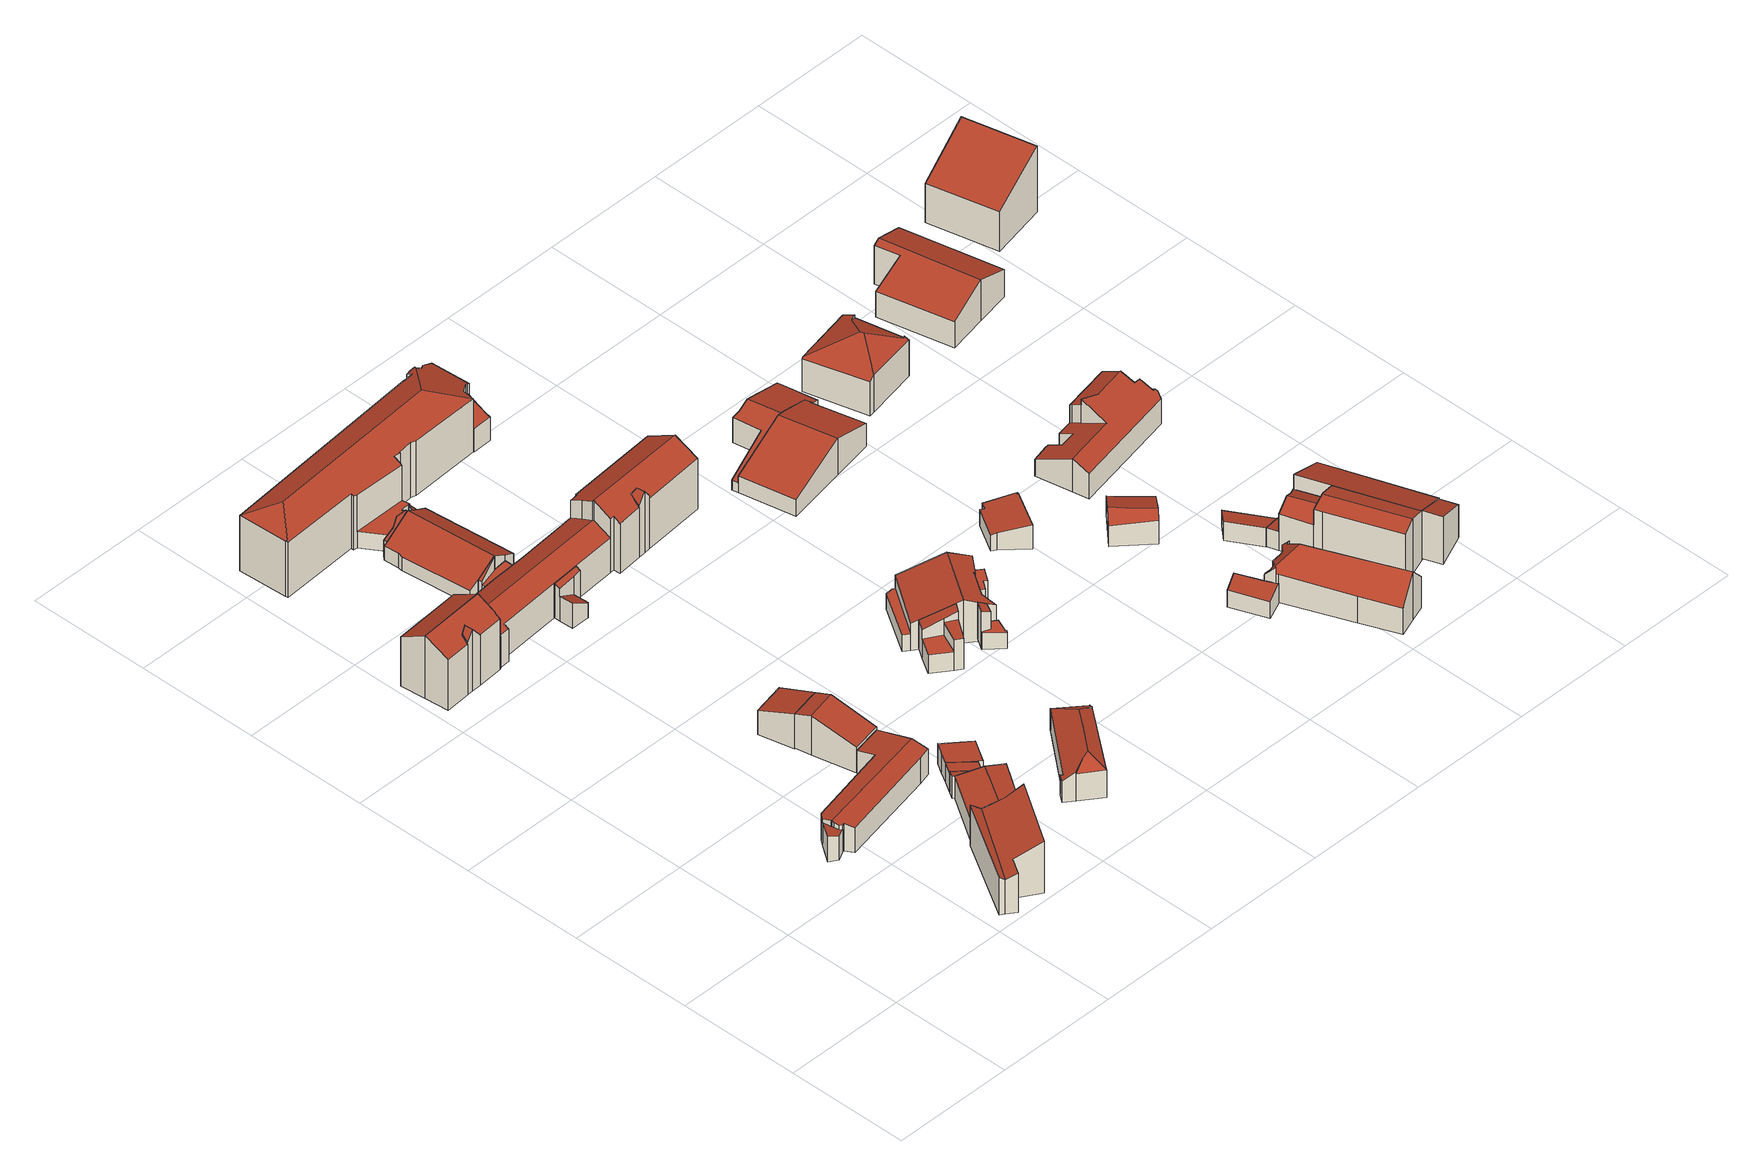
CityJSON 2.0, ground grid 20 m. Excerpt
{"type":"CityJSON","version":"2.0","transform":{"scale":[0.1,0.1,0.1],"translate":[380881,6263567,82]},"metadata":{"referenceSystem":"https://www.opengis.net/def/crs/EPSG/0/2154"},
"CityObjects":{
"building1":{"type":"Building","attributes":{"b3_dak_type":"multiple horizontal","b3_h_dak_50p":87.65,"b3_h_dak_70p":87.79,"b3_h_dak_max":88.15,"b3_h_dak_min":86.93,"b3_h_maaiveld":82.93,"b3_kas_warenhuis":false,"b3_reconstructie_onvolledig":false,"b3_rmse_lod12":0.303,"b3_rmse_lod13":0.303,"b3_rmse_lod22":0.0649,"b3_val3dity_lod12":"[]","b3_val3dity_lod13":"[]","b3_val3dity_lod22":"[]","b3_volume_lod12":604.74,"b3_volume_lod13":604.74,"b3_volume_lod22":583.59,"oorspronkelijkbouwjaar":2000},"children":["building1-1"]},
"building1-1":{"type":"BuildingPart","parents":["building1"],"geometry":[{"type":"Solid","lod":"2.2","boundaries":[[[[0,1,2,3,4,5,6,7,8,9,10,11,12,13]],[[14,3,2,15]],[[16,17,15,18]],[[19,7,6,20]],[[21,8,7,19]],[[22,23,24,25]],[[26,27,23,22]],[[28,13,12,29]],[[29,12,11,30]],[[31,4,3,14]],[[18,15,2,1,32]],[[33,0,13,28]],[[30,11,10,34]],[[35,9,8,21]],[[34,10,9,35]],[[20,6,5,27,26]],[[27,5,4,31]],[[25,24,36,37]],[[37,36,17,16]],[[32,1,0,33]],[[17,36,24,23,27,31,14,15]],[[25,34,35,21,19,20,26,22]],[[34,25,37,16,18,32,33,28,29,30]]]],"semantics":{"surfaces":[{"type":"GroundSurface"},{"type":"WallSurface","on_footprint_edge":true},{"type":"WallSurface","on_footprint_edge":false},{"type":"RoofSurface"}],"values":[[0,1,2,1,1,2,2,1,1,1,1,1,1,1,1,1,1,2,2,1,3,3,3]]}}]},
"building2":{"type":"Building","attributes":{"b3_dak_type":"slanted","b3_h_dak_50p":89.54,"b3_h_dak_70p":90.31,"b3_h_dak_max":92.61,"b3_h_dak_min":85.64,"b3_h_maaiveld":83.28,"b3_kas_warenhuis":false,"b3_reconstructie_onvolledig":false,"b3_rmse_lod12":2.15,"b3_rmse_lod13":0.893,"b3_rmse_lod22":0.213,"b3_val3dity_lod12":"[]","b3_val3dity_lod13":"[]","b3_val3dity_lod22":"[]","b3_volume_lod12":1228.46,"b3_volume_lod13":1094.68,"b3_volume_lod22":1020.21,"oorspronkelijkbouwjaar":2000},"children":["building2-1"]},
"building2-1":{"type":"BuildingPart","parents":["building2"],"geometry":[{"type":"Solid","lod":"2.2","boundaries":[[[[38,39,40,41,42,43,44,45,46,47,48,49,50,51,52]],[[53,38,52,54]],[[55,50,49,56]],[[57,51,50,55]],[[58,59,60]],[[56,49,48,61]],[[62,45,44,63]],[[60,40,39,64]],[[65,41,40,60]],[[66,42,41,65]],[[67,43,42,66]],[[68,63,44,43,67]],[[69,70,64,71]],[[72,46,45,62]],[[73,47,46,72,74]],[[54,52,51,57]],[[75,76,70,69]],[[59,77,63,68]],[[74,72,77,59,58]],[[78,73,76,75]],[[61,48,47,73,78]],[[71,64,39,38,53]],[[59,68,67,66,65,60]],[[77,72,62,63]],[[76,58,60,64,70]],[[76,73,74,58]],[[57,69,71,53,54]],[[69,57,55,56,61,78,75]]]],"semantics":{"surfaces":[{"type":"GroundSurface"},{"type":"WallSurface","on_footprint_edge":true},{"type":"WallSurface","on_footprint_edge":false},{"type":"RoofSurface"}],"values":[[0,1,1,1,2,1,1,1,1,1,1,1,2,1,1,1,2,2,2,2,1,1,3,3,3,3,3,3]]}}]},
"building3":{"type":"Building","attributes":{"b3_dak_type":"slanted","b3_h_dak_50p":88.95,"b3_h_dak_70p":89.28,"b3_h_dak_max":89.89,"b3_h_dak_min":87.36,"b3_h_maaiveld":82.92,"b3_kas_warenhuis":false,"b3_reconstructie_onvolledig":false,"b3_rmse_lod12":0.877,"b3_rmse_lod13":0.877,"b3_rmse_lod22":0.0201,"b3_val3dity_lod12":"[]","b3_val3dity_lod13":"[]","b3_val3dity_lod22":"[]","b3_volume_lod12":318.58,"b3_volume_lod13":318.58,"b3_volume_lod22":294.34,"oorspronkelijkbouwjaar":2000},"children":["building3-1"]},
"building3-1":{"type":"BuildingPart","parents":["building3"],"geometry":[{"type":"Solid","lod":"2.2","boundaries":[[[[8,79,80,81,82,83,9]],[[84,8,9,85]],[[85,9,83,86]],[[87,80,79,88]],[[89,81,80,87]],[[90,82,81,89]],[[88,79,8,84]],[[86,83,82,90]],[[88,84,85,86]],[[86,90,89,87,88]]]],"semantics":{"surfaces":[{"type":"GroundSurface"},{"type":"WallSurface","on_footprint_edge":true},{"type":"RoofSurface"}],"values":[[0,1,1,1,1,1,1,1,2,2]]}}]},
"building4":{"type":"Building","attributes":{"b3_dak_type":"slanted","b3_h_dak_50p":87.98,"b3_h_dak_70p":88.39,"b3_h_dak_max":88.93,"b3_h_dak_min":86.84,"b3_h_maaiveld":82.67,"b3_kas_warenhuis":false,"b3_reconstructie_onvolledig":false,"b3_rmse_lod12":0.658,"b3_rmse_lod13":0.658,"b3_rmse_lod22":0.0246,"b3_val3dity_lod12":"[]","b3_val3dity_lod13":"[]","b3_val3dity_lod22":"[]","b3_volume_lod12":172.86,"b3_volume_lod13":172.86,"b3_volume_lod22":161.8,"oorspronkelijkbouwjaar":2000},"children":["building4-1"]},
"building4-1":{"type":"BuildingPart","parents":["building4"],"geometry":[{"type":"Solid","lod":"2.2","boundaries":[[[[91,92,93,94,95]],[[96,91,95,97]],[[89,93,92,90]],[[87,94,93,89]],[[97,95,94,87]],[[90,92,91,96]],[[90,96,97,87,89]]]],"semantics":{"surfaces":[{"type":"GroundSurface"},{"type":"WallSurface","on_footprint_edge":true},{"type":"RoofSurface"}],"values":[[0,1,1,1,1,1,2]]}}]},
"building5":{"type":"Building","attributes":{"b3_dak_type":"slanted","b3_h_dak_50p":86.17,"b3_h_dak_70p":86.29,"b3_h_dak_max":86.98,"b3_h_dak_min":85.92,"b3_h_maaiveld":83.32,"b3_kas_warenhuis":false,"b3_reconstructie_onvolledig":false,"b3_rmse_lod12":0.28,"b3_rmse_lod13":0.28,"b3_rmse_lod22":0.127,"b3_val3dity_lod12":"[]","b3_val3dity_lod13":"[]","b3_val3dity_lod22":"[]","b3_volume_lod12":32.85,"b3_volume_lod13":32.85,"b3_volume_lod22":32.13,"oorspronkelijkbouwjaar":2000},"children":["building5-1"]},
"building5-1":{"type":"BuildingPart","parents":["building5"],"geometry":[{"type":"Solid","lod":"2.2","boundaries":[[[[98,99,100,43,42]],[[101,43,100,102]],[[103,42,43,101]],[[104,98,42,103]],[[102,100,99,105]],[[105,99,98,104]],[[105,104,103,101,102]]]],"semantics":{"surfaces":[{"type":"GroundSurface"},{"type":"WallSurface","on_footprint_edge":true},{"type":"RoofSurface"}],"values":[[0,1,1,1,1,1,2]]}}]},
"building6":{"type":"Building","attributes":{"b3_dak_type":"multiple horizontal","b3_h_dak_50p":86.13,"b3_h_dak_70p":86.23,"b3_h_dak_max":87.21,"b3_h_dak_min":84.34,"b3_h_maaiveld":83.03,"b3_kas_warenhuis":false,"b3_reconstructie_onvolledig":false,"b3_rmse_lod12":0.486,"b3_rmse_lod13":0.486,"b3_rmse_lod22":0.479,"b3_val3dity_lod12":"[]","b3_val3dity_lod13":"[]","b3_val3dity_lod22":"[]","b3_volume_lod12":68.63,"b3_volume_lod13":68.63,"b3_volume_lod22":67.73,"oorspronkelijkbouwjaar":2000},"children":["building6-1"]},
"building6-1":{"type":"BuildingPart","parents":["building6"],"geometry":[{"type":"Solid","lod":"2.2","boundaries":[[[[106,107,108,109,110,111]],[[112,110,109,113]],[[114,111,110,112]],[[115,106,111,114]],[[113,109,108,116]],[[116,108,107,117]],[[117,107,106,115]],[[117,115,114,112,113,116]]]],"semantics":{"surfaces":[{"type":"GroundSurface"},{"type":"WallSurface","on_footprint_edge":true},{"type":"RoofSurface"}],"values":[[0,1,1,1,1,1,1,2]]}}]},
"building7":{"type":"Building","attributes":{"b3_dak_type":"slanted","b3_h_dak_50p":86.35,"b3_h_dak_70p":86.39,"b3_h_dak_max":88.76,"b3_h_dak_min":86.27,"b3_h_maaiveld":83.45,"b3_kas_warenhuis":false,"b3_reconstructie_onvolledig":false,"b3_rmse_lod12":0.801,"b3_rmse_lod13":0.801,"b3_rmse_lod22":0.343,"b3_val3dity_lod12":"[]","b3_val3dity_lod13":"[]","b3_val3dity_lod22":"[]","b3_volume_lod12":50.7,"b3_volume_lod13":50.7,"b3_volume_lod22":52.62,"oorspronkelijkbouwjaar":2000},"children":["building7-1"]},
"building7-1":{"type":"BuildingPart","parents":["building7"],"geometry":[{"type":"Solid","lod":"2.2","boundaries":[[[[118,119,120,121,122,123]],[[124,122,121,125]],[[126,127,125,128]],[[128,125,121,120,129]],[[130,118,123,131]],[[131,123,122,124]],[[132,133,127,126]],[[133,119,118,130]],[[129,120,119,133,132]],[[133,130,131,124,125,127]],[[129,132,126,128]]]],"semantics":{"surfaces":[{"type":"GroundSurface"},{"type":"WallSurface","on_footprint_edge":true},{"type":"WallSurface","on_footprint_edge":false},{"type":"RoofSurface"}],"values":[[0,1,2,1,1,1,2,1,1,3,3]]}}]},
"building8":{"type":"Building","attributes":{"b3_dak_type":"slanted","b3_h_dak_50p":87.29,"b3_h_dak_70p":88.95,"b3_h_dak_max":89.36,"b3_h_dak_min":85.83,"b3_h_maaiveld":83.29,"b3_kas_warenhuis":false,"b3_reconstructie_onvolledig":false,"b3_rmse_lod12":1.83,"b3_rmse_lod13":1.83,"b3_rmse_lod22":0.0485,"b3_val3dity_lod12":"[]","b3_val3dity_lod13":"[]","b3_val3dity_lod22":"[]","b3_volume_lod12":66.69,"b3_volume_lod13":66.69,"b3_volume_lod22":50.66,"oorspronkelijkbouwjaar":2000},"children":["building8-1"]},
"building8-1":{"type":"BuildingPart","parents":["building8"],"geometry":[{"type":"Solid","lod":"2.2","boundaries":[[[[134,135,136,137,138,139,140,141]],[[142,137,136,143]],[[143,136,135,144,145]],[[145,144,146,147]],[[148,138,137,142]],[[149,134,141,150]],[[150,141,140,151]],[[147,146,139,138,148]],[[151,140,139,146]],[[144,135,134,149]],[[147,148,142,143,145]],[[144,149,150,151,146]]]],"semantics":{"surfaces":[{"type":"GroundSurface"},{"type":"WallSurface","on_footprint_edge":true},{"type":"WallSurface","on_footprint_edge":false},{"type":"RoofSurface"}],"values":[[0,1,1,2,1,1,1,1,1,1,3,3]]}}]},
"building9":{"type":"Building","attributes":{"b3_dak_type":"slanted","b3_h_dak_50p":87.44,"b3_h_dak_70p":87.95,"b3_h_dak_max":88.82,"b3_h_dak_min":85.65,"b3_h_maaiveld":83.41,"b3_kas_warenhuis":false,"b3_reconstructie_onvolledig":false,"b3_rmse_lod12":0.947,"b3_rmse_lod13":0.947,"b3_rmse_lod22":0.0304,"b3_val3dity_lod12":"[]","b3_val3dity_lod13":"[]","b3_val3dity_lod22":"[]","b3_volume_lod12":614.13,"b3_volume_lod13":614.13,"b3_volume_lod22":546.3,"oorspronkelijkbouwjaar":2000},"children":["building9-1"]},
"building9-1":{"type":"BuildingPart","parents":["building9"],"geometry":[{"type":"Solid","lod":"2.2","boundaries":[[[[152,153,154,155,156,157,158,122,121,120,159,160]],[[161,158,157,162]],[[162,157,156,163]],[[164,159,120,129]],[[129,120,121,128]],[[165,122,158,161]],[[163,156,155,166]],[[128,121,122,165]],[[166,155,154,167]],[[168,152,160,169]],[[169,160,159,164]],[[167,154,153,170]],[[170,153,152,168]],[[128,165,161,162,163,166]],[[170,168,169,164,129,128,166,167]]]],"semantics":{"surfaces":[{"type":"GroundSurface"},{"type":"WallSurface","on_footprint_edge":true},{"type":"RoofSurface"}],"values":[[0,1,1,1,1,1,1,1,1,1,1,1,1,2,2]]}}]},
"building10":{"type":"Building","attributes":{"b3_dak_type":"slanted","b3_h_dak_50p":92.22,"b3_h_dak_70p":93.04,"b3_h_dak_max":94.3,"b3_h_dak_min":84.26,"b3_h_maaiveld":83.16,"b3_kas_warenhuis":false,"b3_reconstructie_onvolledig":false,"b3_rmse_lod12":2.21,"b3_rmse_lod13":0.939,"b3_rmse_lod22":0.487,"b3_val3dity_lod12":"[]","b3_val3dity_lod13":"[]","b3_val3dity_lod22":"[204]","b3_volume_lod12":4042.45,"b3_volume_lod13":3670.44,"b3_volume_lod22":3507.39,"oorspronkelijkbouwjaar":2000},"children":["building10-1"]},
"building10-1":{"type":"BuildingPart","parents":["building10"],"geometry":[{"type":"Solid","lod":"2.2","boundaries":[[[[171,172,173,174,175,176,177,178,179,180,181,182,183,184,185,186,187,188,189,190,191,192,193,194,195,196,197,198,199]],[[200,201,202,203]],[[203,202,204,205]],[[206,192,191,207]],[[208,186,185,143]],[[209,210,197,196,211]],[[212,173,172,213]],[[214,194,193,215]],[[216,176,175,217]],[[217,175,174,218]],[[219,220,210,209]],[[221,188,187,222]],[[222,187,186,208]],[[223,224,184,183,225]],[[205,204,224,223]],[[225,183,182,226]],[[227,219,228]],[[228,195,194,214]],[[229,199,198,230]],[[231,171,199,229]],[[211,196,195,228]],[[230,198,197,210]],[[232,177,176,216]],[[233,178,177,232]],[[234,189,188,221]],[[235,190,189,234]],[[236,237,215,238]],[[226,182,181,239]],[[240,239,181,180,241]],[[241,180,179,242,243]],[[238,215,193,192,206]],[[244,245,237,236]],[[143,185,184,224]],[[246,212,201,200]],[[218,174,173,212,246]],[[247,235,248,249]],[[207,191,190,235,247]],[[243,242,250,251]],[[252,253,245,244]],[[254,255,220,219,227]],[[249,248,255,254]],[[256,257,258,259]],[[251,250,257,256]],[[242,179,178,233]],[[259,258,260]],[[239,240,261]],[[253,252,262]],[[213,172,171,231]],[[211,228,219,209]],[[206,244,236,238]],[[218,246,200,203,205,232,216,217]],[[253,262,207,247,249,254,227,228,214,215,237,245]],[[251,256,259,241,243]],[[239,261,260,258,257,250,242,233,232,205,223,225,226]],[[261,240,241,259,260]],[[262,252,244,206,207]],[[202,220,255,248,235,234,221,222,208,143,224,204]],[[213,231,229,230,210,220,202,201,212]]]],"semantics":{"surfaces":[{"type":"GroundSurface"},{"type":"WallSurface","on_footprint_edge":false},{"type":"WallSurface","on_footprint_edge":true},{"type":"RoofSurface"}],"values":[[0,1,1,2,2,2,2,2,2,2,1,2,2,2,1,2,1,2,2,2,2,2,2,2,2,2,1,2,2,2,2,1,2,1,2,1,2,1,1,1,1,1,1,2,1,1,1,2,3,3,3,3,3,3,3,3,3,3]]}}]},
"building11":{"type":"Building","attributes":{"b3_dak_type":"slanted","b3_h_dak_50p":88.1,"b3_h_dak_70p":88.53,"b3_h_dak_max":89.47,"b3_h_dak_min":86.18,"b3_h_maaiveld":82.85,"b3_kas_warenhuis":false,"b3_reconstructie_onvolledig":false,"b3_rmse_lod12":0.9,"b3_rmse_lod13":0.9,"b3_rmse_lod22":0.0817,"b3_val3dity_lod12":"[]","b3_val3dity_lod13":"[]","b3_val3dity_lod22":"[]","b3_volume_lod12":462.82,"b3_volume_lod13":462.82,"b3_volume_lod22":428.6,"oorspronkelijkbouwjaar":2000},"children":["building11-1"]},
"building11-1":{"type":"BuildingPart","parents":["building11"],"geometry":[{"type":"Solid","lod":"2.2","boundaries":[[[[263,264,265,266,267,268,269,270,271,272,273]],[[274,269,268,275]],[[276,264,263,277]],[[278,276,279,280]],[[281,265,264,276,278]],[[282,283,284]],[[285,266,265,281]],[[286,270,269,274]],[[283,282,272,271,287]],[[287,271,270,286]],[[277,263,273,288]],[[288,273,272,282]],[[289,267,266,285]],[[280,279,290]],[[275,268,267,289]],[[287,286,274,275,291,284,283]],[[291,292,293,288,282,284]],[[290,279,276,277,288,293]],[[275,289,285,281,278,280,290,293,292,291]]]],"semantics":{"surfaces":[{"type":"GroundSurface"},{"type":"WallSurface","on_footprint_edge":true},{"type":"WallSurface","on_footprint_edge":false},{"type":"RoofSurface"}],"values":[[0,1,1,2,1,2,1,1,1,1,1,1,1,2,1,3,3,3,3]]}}]},
"building12":{"type":"Building","attributes":{"b3_dak_type":"slanted","b3_h_dak_50p":93.59,"b3_h_dak_70p":94.08,"b3_h_dak_max":95.62,"b3_h_dak_min":85.87,"b3_h_maaiveld":83.21,"b3_kas_warenhuis":false,"b3_reconstructie_onvolledig":false,"b3_rmse_lod12":2.4,"b3_rmse_lod13":0.9,"b3_rmse_lod22":0.143,"b3_val3dity_lod12":"[]","b3_val3dity_lod13":"[]","b3_val3dity_lod22":"[104]","b3_volume_lod12":4508.61,"b3_volume_lod13":4260.01,"b3_volume_lod22":4079.64,"oorspronkelijkbouwjaar":2000},"children":["building12-1"]},
"building12-1":{"type":"BuildingPart","parents":["building12"],"geometry":[{"type":"Solid","lod":"2.2","boundaries":[[[[294,295,296,297,298,299,300,301,302,303,304,305,306,307,308,309,310,311,312,313,314,315,316,317,318,319,320,321,322,323,324,325,326,327,328,329,330,331]],[[332,323,322,333]],[[334,324,323,332]],[[335,336,337,338]],[[339,313,312,340]],[[341,314,313,339]],[[342,316,315,343,344]],[[345,310,309,346]],[[167,328,327,347,348]],[[349,350,297,296,351]],[[352,298,297,350]],[[347,327,326,353]],[[348,347,354,355]],[[333,322,321,356]],[[357,329,328,167]],[[163,325,324,334,358]],[[359,360,311,310,345]],[[340,312,311,360]],[[361,294,331,336,335]],[[362,363,330,329,357]],[[336,331,330,363]],[[364,308,307,365]],[[346,309,308,364]],[[350,349,366]],[[338,337,356,367]],[[368,299,298,352]],[[367,356,321,320,369]],[[370,301,300,371]],[[371,300,299,368]],[[343,315,314,341]],[[372,305,304,373]],[[374,306,305,372]],[[375,376,360,359]],[[377,378,363,362]],[[358,334,353,379]],[[379,353,326,325,163]],[[355,354,380,381]],[[382,303,302,383]],[[381,380,378,377]],[[344,343,384,385]],[[383,302,301,370]],[[373,304,303,382]],[[386,317,316,342]],[[369,320,319,387]],[[387,319,318,388]],[[388,318,317,386]],[[351,296,295,389]],[[389,295,294,361]],[[365,307,306,374]],[[385,384,376,375]],[[381,377,362,357,167,348,355]],[[379,163,358]],[[378,380,354,347,353,334,332,333,356,337,336,363]],[[373,382,383,370,371,368,352,390,391,374,372]],[[366,390,352,350]],[[389,361,335,338,367,369,387,388,386,342,344,391,390,366,349,351]],[[385,375,359,345,346,364,365,374,391,344]],[[376,384,343,341,339,340,360]]]],"semantics":{"surfaces":[{"type":"GroundSurface"},{"type":"WallSurface","on_footprint_edge":true},{"type":"WallSurface","on_footprint_edge":false},{"type":"RoofSurface"}],"values":[[0,1,1,2,1,1,1,1,1,1,1,1,2,1,1,1,1,1,1,1,1,1,1,2,2,1,1,1,1,1,1,1,2,2,2,1,2,1,2,2,1,1,1,1,1,1,1,1,1,2,3,3,3,3,3,3,3,3]]}}]},
"building13":{"type":"Building","attributes":{"b3_dak_type":"slanted","b3_h_dak_50p":87.92,"b3_h_dak_70p":88.52,"b3_h_dak_max":89.9,"b3_h_dak_min":86.19,"b3_h_maaiveld":82.91,"b3_kas_warenhuis":false,"b3_reconstructie_onvolledig":false,"b3_rmse_lod12":1.62,"b3_rmse_lod13":1.62,"b3_rmse_lod22":0.0384,"b3_val3dity_lod12":"[]","b3_val3dity_lod13":"[]","b3_val3dity_lod22":"[]","b3_volume_lod12":150,"b3_volume_lod13":150,"b3_volume_lod22":128.03,"oorspronkelijkbouwjaar":2000},"children":["building13-1"]},
"building13-1":{"type":"BuildingPart","parents":["building13"],"geometry":[{"type":"Solid","lod":"2.2","boundaries":[[[[392,393,394,395,396,397,398]],[[399,393,392,400,401]],[[401,400,402,403,404]],[[403,402,405,406]],[[404,403,407,408]],[[409,394,393,399]],[[406,405,397,396,410]],[[400,392,398,411]],[[411,398,397,405]],[[410,396,395,407]],[[408,407,395,394,409]],[[411,405,402,400]],[[410,407,403,406]],[[408,409,399,401,404]]]],"semantics":{"surfaces":[{"type":"GroundSurface"},{"type":"WallSurface","on_footprint_edge":true},{"type":"WallSurface","on_footprint_edge":false},{"type":"RoofSurface"}],"values":[[0,1,2,2,2,1,1,1,1,1,1,3,3,3]]}}]},
"building14":{"type":"Building","attributes":{"b3_dak_type":"slanted","b3_h_dak_50p":86.06,"b3_h_dak_70p":89.18,"b3_h_dak_max":89.79,"b3_h_dak_min":85.95,"b3_h_maaiveld":83.24,"b3_kas_warenhuis":false,"b3_reconstructie_onvolledig":false,"b3_rmse_lod12":2.49,"b3_rmse_lod13":0.144,"b3_rmse_lod22":0.0574,"b3_val3dity_lod12":"[]","b3_val3dity_lod13":"[]","b3_val3dity_lod22":"[]","b3_volume_lod12":46.29,"b3_volume_lod13":30.22,"b3_volume_lod22":30.04,"oorspronkelijkbouwjaar":2000},"children":["building14-1"]},
"building14-1":{"type":"BuildingPart","parents":["building14"],"geometry":[{"type":"Solid","lod":"2.2","boundaries":[[[[412,413,414,415,416,417,418,419]],[[420,416,415,421]],[[422,423,418,417,424]],[[425,419,418,423]],[[424,417,416,420,426]],[[421,415,414,427]],[[427,414,413,428]],[[426,420,429,430]],[[431,412,419,425]],[[430,429,423,422]],[[428,413,412,431]],[[430,422,424,426]],[[428,431,425,423,429,420,421,427]]]],"semantics":{"surfaces":[{"type":"GroundSurface"},{"type":"WallSurface","on_footprint_edge":true},{"type":"WallSurface","on_footprint_edge":false},{"type":"RoofSurface"}],"values":[[0,1,1,1,1,1,1,2,1,2,1,3,3]]}}]},
"building15":{"type":"Building","attributes":{"b3_dak_type":"slanted","b3_h_dak_50p":89.1,"b3_h_dak_70p":89.62,"b3_h_dak_max":91.65,"b3_h_dak_min":85.22,"b3_h_maaiveld":82.72,"b3_kas_warenhuis":false,"b3_reconstructie_onvolledig":false,"b3_rmse_lod12":1.81,"b3_rmse_lod13":0.948,"b3_rmse_lod22":0.275,"b3_val3dity_lod12":"[]","b3_val3dity_lod13":"[]","b3_val3dity_lod22":"[]","b3_volume_lod12":845.34,"b3_volume_lod13":778.22,"b3_volume_lod22":719.68,"oorspronkelijkbouwjaar":2000},"children":["building15-1"]},
"building15-1":{"type":"BuildingPart","parents":["building15"],"geometry":[{"type":"Solid","lod":"2.2","boundaries":[[[[432,433,434,435,436,437,438,439,440,441,442,443,444,445,446,447,448,449,450,451,452]],[[453,454,433,432,399]],[[455,456,454,453]],[[457,434,433,454]],[[458,451,450,459]],[[459,450,449,460]],[[461,440,439,462]],[[463,462,439,438,464]],[[465,446,445,466,467]],[[468,447,446,465]],[[469,435,434,457]],[[470,443,442,471]],[[472,444,443,470]],[[466,445,444,472]],[[471,442,441,473]],[[399,432,452,409]],[[409,452,451,458]],[[464,438,437,456,455]],[[474,448,447,468]],[[473,441,440,461]],[[475,436,435,469]],[[456,437,436,475]],[[460,449,448,474]],[[467,466,462,463]],[[458,464,455,453,399,409]],[[456,475,469,457,454]],[[462,466,472,470,471,473,461]],[[467,463,464,458,459,460,474,468,465]]]],"semantics":{"surfaces":[{"type":"GroundSurface"},{"type":"WallSurface","on_footprint_edge":true},{"type":"WallSurface","on_footprint_edge":false},{"type":"RoofSurface"}],"values":[[0,1,2,1,1,1,1,1,1,1,1,1,1,1,1,1,1,1,1,1,1,1,1,2,3,3,3,3]]}}]},
"building16":{"type":"Building","attributes":{"b3_dak_type":"slanted","b3_h_dak_50p":86.26,"b3_h_dak_70p":86.53,"b3_h_dak_max":87.04,"b3_h_dak_min":85.55,"b3_h_maaiveld":82.84,"b3_kas_warenhuis":false,"b3_reconstructie_onvolledig":false,"b3_rmse_lod12":0.464,"b3_rmse_lod13":0.464,"b3_rmse_lod22":0.0285,"b3_val3dity_lod12":"[]","b3_val3dity_lod13":"[]","b3_val3dity_lod22":"[]","b3_volume_lod12":133.14,"b3_volume_lod13":133.14,"b3_volume_lod22":125.29,"oorspronkelijkbouwjaar":2000},"children":["building16-1"]},
"building16-1":{"type":"BuildingPart","parents":["building16"],"geometry":[{"type":"Solid","lod":"2.2","boundaries":[[[[476,477,478,479,480,481,482,483,484]],[[485,481,480,486]],[[487,477,476,488]],[[488,476,484,489]],[[490,479,478,491]],[[491,478,477,487]],[[486,480,479,490]],[[489,484,483,492]],[[492,483,482,493]],[[493,482,481,485]],[[493,485,486,490,491,487,488,489,492]]]],"semantics":{"surfaces":[{"type":"GroundSurface"},{"type":"WallSurface","on_footprint_edge":true},{"type":"RoofSurface"}],"values":[[0,1,1,1,1,1,1,1,1,1,2]]}}]},
"building17":{"type":"Building","attributes":{"b3_dak_type":"slanted","b3_h_dak_50p":87.57,"b3_h_dak_70p":88.11,"b3_h_dak_max":89.57,"b3_h_dak_min":85.62,"b3_h_maaiveld":82.84,"b3_kas_warenhuis":false,"b3_reconstructie_onvolledig":false,"b3_rmse_lod12":1.08,"b3_rmse_lod13":1.08,"b3_rmse_lod22":0.19,"b3_val3dity_lod12":"[]","b3_val3dity_lod13":"[]","b3_val3dity_lod22":"[]","b3_volume_lod12":1206.72,"b3_volume_lod13":1206.72,"b3_volume_lod22":1074.11,"oorspronkelijkbouwjaar":2000},"children":["building17-1"]},
"building17-1":{"type":"BuildingPart","parents":["building17"],"geometry":[{"type":"Solid","lod":"2.2","boundaries":[[[[494,495,496,497,498,499,500,501,502,503,504,505,506,507,508,509,510]],[[511,507,506,512]],[[513,511,514,515]],[[516,498,497,517]],[[518,499,498,516]],[[519,509,508,520]],[[520,508,507,511,513]],[[517,497,496,521]],[[515,514,522,523]],[[524,525,526,527]],[[512,506,505,528]],[[529,494,510,530]],[[530,510,509,519]],[[525,504,503,531]],[[528,505,504,525,524]],[[532,500,499,518]],[[527,526,501,500,532]],[[533,502,501,526]],[[531,503,502,533]],[[523,522,534,535]],[[535,534,536,537]],[[521,496,495,536]],[[537,536,495,494,529]],[[528,524,527,522,514,511,512]],[[531,533,526,525]],[[521,536,534,522,527,532,518,516,517]],[[530,535,537,529]],[[535,530,519,520,513,515,523]]]],"semantics":{"surfaces":[{"type":"GroundSurface"},{"type":"WallSurface","on_footprint_edge":true},{"type":"WallSurface","on_footprint_edge":false},{"type":"RoofSurface"}],"values":[[0,1,2,1,1,1,1,1,2,2,1,1,1,1,1,1,1,1,1,2,2,1,1,3,3,3,3,3]]}}]},
"building18":{"type":"Building","attributes":{"b3_dak_type":"horizontal","b3_h_dak_50p":85.77,"b3_h_dak_70p":85.9,"b3_h_dak_max":86.17,"b3_h_dak_min":85.48,"b3_h_maaiveld":82.6,"b3_kas_warenhuis":false,"b3_reconstructie_onvolledig":false,"b3_rmse_lod12":0.191,"b3_rmse_lod13":0.191,"b3_rmse_lod22":0.0192,"b3_val3dity_lod12":"[]","b3_val3dity_lod13":"[]","b3_val3dity_lod22":"[]","b3_volume_lod12":63.95,"b3_volume_lod13":63.95,"b3_volume_lod22":62.28,"oorspronkelijkbouwjaar":2000},"children":["building18-1"]},
"building18-1":{"type":"BuildingPart","parents":["building18"],"geometry":[{"type":"Solid","lod":"2.2","boundaries":[[[[538,539,540,541,542]],[[543,539,538,544]],[[545,540,539,543]],[[546,542,541,547]],[[547,541,540,545]],[[544,538,542,546]],[[544,546,547,545,543]]]],"semantics":{"surfaces":[{"type":"GroundSurface"},{"type":"WallSurface","on_footprint_edge":true},{"type":"RoofSurface"}],"values":[[0,1,1,1,1,1,2]]}}]},
"building19":{"type":"Building","attributes":{"b3_dak_type":"slanted","b3_h_dak_50p":89.29,"b3_h_dak_70p":90.01,"b3_h_dak_max":91.2,"b3_h_dak_min":87.74,"b3_h_maaiveld":82.71,"b3_kas_warenhuis":false,"b3_reconstructie_onvolledig":false,"b3_rmse_lod12":1.1,"b3_rmse_lod13":1.1,"b3_rmse_lod22":0.0986,"b3_val3dity_lod12":"[]","b3_val3dity_lod13":"[]","b3_val3dity_lod22":"[]","b3_volume_lod12":826.87,"b3_volume_lod13":826.87,"b3_volume_lod22":761.09,"oorspronkelijkbouwjaar":2000},"children":["building19-1"]},
"building19-1":{"type":"BuildingPart","parents":["building19"],"geometry":[{"type":"Solid","lod":"2.2","boundaries":[[[[548,549,550,551,552,553,554,555,556,557,558,559,560,561,562,563]],[[564,554,553,565]],[[566,555,554,564]],[[567,556,555,566]],[[568,559,558,569,570]],[[571,557,556,567]],[[569,558,557,571]],[[572,562,561,573]],[[574,560,559,568]],[[575,549,548,576]],[[570,569,577]],[[573,561,560,574]],[[576,548,563,578]],[[579,552,551,580]],[[580,581,582]],[[581,580,551,550,583]],[[565,553,552,579]],[[578,563,562,572]],[[583,550,549,575]],[[577,569,571,567,566,564,584]],[[565,579,580,582,584,564]],[[583,575,576,578,572,573,574,568,570,577,584,582,581]]]],"semantics":{"surfaces":[{"type":"GroundSurface"},{"type":"WallSurface","on_footprint_edge":true},{"type":"WallSurface","on_footprint_edge":false},{"type":"RoofSurface"}],"values":[[0,1,1,1,1,1,1,1,1,1,2,1,1,1,2,1,1,1,1,3,3,3]]}}]},
"building20":{"type":"Building","attributes":{"b3_dak_type":"slanted","b3_h_dak_50p":86.94,"b3_h_dak_70p":87.18,"b3_h_dak_max":87.69,"b3_h_dak_min":85.93,"b3_h_maaiveld":82.85,"b3_kas_warenhuis":false,"b3_reconstructie_onvolledig":false,"b3_rmse_lod12":0.56,"b3_rmse_lod13":0.56,"b3_rmse_lod22":0.101,"b3_val3dity_lod12":"[]","b3_val3dity_lod13":"[]","b3_val3dity_lod22":"[]","b3_volume_lod12":181.82,"b3_volume_lod13":181.82,"b3_volume_lod22":169.84,"oorspronkelijkbouwjaar":2000},"children":["building20-1"]},
"building20-1":{"type":"BuildingPart","parents":["building20"],"geometry":[{"type":"Solid","lod":"2.2","boundaries":[[[[585,586,587,588,589,590]],[[591,588,587,592]],[[592,587,586,593]],[[594,585,590,595]],[[596,589,588,591]],[[595,590,589,596]],[[593,586,585,594]],[[593,597,596,591,592]],[[596,597,593,594,595]]]],"semantics":{"surfaces":[{"type":"GroundSurface"},{"type":"WallSurface","on_footprint_edge":true},{"type":"RoofSurface"}],"values":[[0,1,1,1,1,1,1,2,2]]}}]},
"building21":{"type":"Building","attributes":{"b3_dak_type":"multiple horizontal","b3_h_dak_50p":85.69,"b3_h_dak_70p":85.82,"b3_h_dak_max":86.46,"b3_h_dak_min":85.19,"b3_h_maaiveld":82.68,"b3_kas_warenhuis":false,"b3_reconstructie_onvolledig":false,"b3_rmse_lod12":0.257,"b3_rmse_lod13":0.257,"b3_rmse_lod22":0.147,"b3_val3dity_lod12":"[]","b3_val3dity_lod13":"[]","b3_val3dity_lod22":"[]","b3_volume_lod12":61.67,"b3_volume_lod13":61.67,"b3_volume_lod22":59.27,"oorspronkelijkbouwjaar":2000},"children":["building21-1"]},
"building21-1":{"type":"BuildingPart","parents":["building21"],"geometry":[{"type":"Solid","lod":"2.2","boundaries":[[[[598,599,600,601]],[[602,601,600,603]],[[604,599,598,605]],[[603,600,599,604]],[[605,598,601,602]],[[605,602,603,604]]]],"semantics":{"surfaces":[{"type":"GroundSurface"},{"type":"WallSurface","on_footprint_edge":true},{"type":"RoofSurface"}],"values":[[0,1,1,1,1,2]]}}]},
"building22":{"type":"Building","attributes":{"b3_dak_type":"slanted","b3_h_dak_50p":91.88,"b3_h_dak_70p":92.15,"b3_h_dak_max":92.61,"b3_h_dak_min":85.3,"b3_h_maaiveld":82.78,"b3_kas_warenhuis":false,"b3_reconstructie_onvolledig":false,"b3_rmse_lod12":2,"b3_rmse_lod13":1.29,"b3_rmse_lod22":0.169,"b3_val3dity_lod12":"[]","b3_val3dity_lod13":"[]","b3_val3dity_lod22":"[]","b3_volume_lod12":1026.77,"b3_volume_lod13":993.18,"b3_volume_lod22":913.89,"oorspronkelijkbouwjaar":2000},"children":["building22-1"]},
"building22-1":{"type":"BuildingPart","parents":["building22"],"geometry":[{"type":"Solid","lod":"2.2","boundaries":[[[[606,607,608,609,610,611,612,613,614,615,616,617]],[[618,610,609,619]],[[619,609,608,620]],[[604,613,612,621]],[[622,623,611,610,618]],[[624,621,612,611,623]],[[625,607,606,626,627]],[[627,626,628,629]],[[620,608,607,625]],[[630,631,621,624]],[[632,633,623,622]],[[634,635,631,630]],[[635,615,614,636]],[[629,628,633,632]],[[626,606,617,637]],[[637,617,616,638]],[[636,614,613,604]],[[638,616,615,635,634]],[[633,628,630,624,623]],[[620,632,622,618,619]],[[636,604,621,631,635]],[[638,634,630,628,626,637]],[[632,620,625,627,629]]]],"semantics":{"surfaces":[{"type":"GroundSurface"},{"type":"WallSurface","on_footprint_edge":true},{"type":"WallSurface","on_footprint_edge":false},{"type":"RoofSurface"}],"values":[[0,1,1,1,1,1,1,2,1,2,2,2,1,2,1,1,1,1,3,3,3,3,3]]}}]},
"building23":{"type":"Building","attributes":{"b3_dak_type":"slanted","b3_h_dak_50p":90.01,"b3_h_dak_70p":90.43,"b3_h_dak_max":91.95,"b3_h_dak_min":88.9,"b3_h_maaiveld":83.08,"b3_kas_warenhuis":false,"b3_reconstructie_onvolledig":false,"b3_rmse_lod12":0.768,"b3_rmse_lod13":0.768,"b3_rmse_lod22":0.153,"b3_val3dity_lod12":"[]","b3_val3dity_lod13":"[]","b3_val3dity_lod22":"[201]","b3_volume_lod12":770.68,"b3_volume_lod13":770.68,"b3_volume_lod22":735.64,"oorspronkelijkbouwjaar":2000},"children":["building23-1"]},
"building23-1":{"type":"BuildingPart","parents":["building23"],"geometry":[{"type":"Solid","lod":"2.2","boundaries":[[[[639,640,641,642,643,644,645,646]],[[647,640,639,648]],[[649,641,640,647]],[[650,643,642,651]],[[652,645,644,653]],[[654,646,645,652,655]],[[648,639,646,654]],[[655,652,656]],[[651,642,641,649]],[[653,657,658]],[[657,653,644,643,650]],[[648,659,660,651,649,647]],[[659,648,654,655,656]],[[653,658,660,659,656,652]],[[657,650,651,660,658]]]],"semantics":{"surfaces":[{"type":"GroundSurface"},{"type":"WallSurface","on_footprint_edge":true},{"type":"WallSurface","on_footprint_edge":false},{"type":"RoofSurface"}],"values":[[0,1,1,1,1,1,1,2,1,2,1,3,3,3,3]]}}]},
"building24":{"type":"Building","attributes":{"b3_dak_type":"slanted","b3_h_dak_50p":88.62,"b3_h_dak_70p":89.26,"b3_h_dak_max":91.34,"b3_h_dak_min":86.14,"b3_h_maaiveld":83.27,"b3_kas_warenhuis":false,"b3_reconstructie_onvolledig":false,"b3_rmse_lod12":1.28,"b3_rmse_lod13":1.28,"b3_rmse_lod22":0.0538,"b3_val3dity_lod12":"[]","b3_val3dity_lod13":"[]","b3_val3dity_lod22":"[]","b3_volume_lod12":906.04,"b3_volume_lod13":906.04,"b3_volume_lod22":811.32,"oorspronkelijkbouwjaar":2000},"children":["building24-1"]},
"building24-1":{"type":"BuildingPart","parents":["building24"],"geometry":[{"type":"Solid","lod":"2.2","boundaries":[[[[661,662,663,664,665,666,667,668,669,670,671,672,673,674,675,676,677]],[[678,661,677,679]],[[680,676,675,681]],[[679,677,676,680]],[[682,674,673,683]],[[684,672,671,685]],[[686,670,669,687]],[[685,671,670,686]],[[688,667,666,689]],[[690,689,691]],[[692,668,667,688]],[[693,664,663,694]],[[695,696,697,698]],[[699,696,695]],[[683,673,672,684]],[[700,665,664,693]],[[691,689,666,665,700]],[[701,702,697,696]],[[681,675,674,682]],[[694,663,662,703,704]],[[687,669,668,692]],[[703,662,661,678]],[[704,703,702,701]],[[692,690,691,700,693,699,695,698,684,685,686,687]],[[690,692,688,689]],[[702,703,678,679,680,681,682,683,684,698,697]],[[704,701,696,699,693,694]]]],"semantics":{"surfaces":[{"type":"GroundSurface"},{"type":"WallSurface","on_footprint_edge":true},{"type":"WallSurface","on_footprint_edge":false},{"type":"RoofSurface"}],"values":[[0,1,1,1,1,1,1,1,1,2,1,1,2,2,1,1,1,2,1,1,1,1,2,3,3,3,3]]}}]},
"building25":{"type":"Building","attributes":{"b3_dak_type":"slanted","b3_h_dak_50p":90.38,"b3_h_dak_70p":90.87,"b3_h_dak_max":91.58,"b3_h_dak_min":84.84,"b3_h_maaiveld":82.79,"b3_kas_warenhuis":false,"b3_reconstructie_onvolledig":false,"b3_rmse_lod12":1.15,"b3_rmse_lod13":0.911,"b3_rmse_lod22":0.304,"b3_val3dity_lod12":"[]","b3_val3dity_lod13":"[]","b3_val3dity_lod22":"[]","b3_volume_lod12":917.22,"b3_volume_lod13":914.26,"b3_volume_lod22":846.93,"oorspronkelijkbouwjaar":2000},"children":["building25-1"]},
"building25-1":{"type":"BuildingPart","parents":["building25"],"geometry":[{"type":"Solid","lod":"2.2","boundaries":[[[[705,706,707,708,709,607,710,711]],[[712,709,708,713]],[[625,607,709,712]],[[713,708,707,714]],[[714,707,706,715,716]],[[717,705,711,718]],[[718,711,710,719]],[[720,719,710,607,625]],[[715,706,705,717]],[[716,715,719,720]],[[719,715,717,718]],[[716,720,625,712,713,714]]]],"semantics":{"surfaces":[{"type":"GroundSurface"},{"type":"WallSurface","on_footprint_edge":true},{"type":"WallSurface","on_footprint_edge":false},{"type":"RoofSurface"}],"values":[[0,1,1,1,1,1,1,1,1,2,3,3]]}}]},
"building26":{"type":"Building","attributes":{"b3_dak_type":"slanted","b3_h_dak_50p":90.62,"b3_h_dak_70p":91,"b3_h_dak_max":91.53,"b3_h_dak_min":89.17,"b3_h_maaiveld":83.15,"b3_kas_warenhuis":false,"b3_reconstructie_onvolledig":false,"b3_rmse_lod12":0.767,"b3_rmse_lod13":0.767,"b3_rmse_lod22":0.0257,"b3_val3dity_lod12":"[]","b3_val3dity_lod13":"[]","b3_val3dity_lod22":"[]","b3_volume_lod12":138.38,"b3_volume_lod13":138.38,"b3_volume_lod22":124.9,"oorspronkelijkbouwjaar":2000},"children":["building26-1"]},
"building26-1":{"type":"BuildingPart","parents":["building26"],"geometry":[{"type":"Solid","lod":"2.2","boundaries":[[[[721,722,723,724]],[[725,721,724,726]],[[726,724,723,727]],[[727,723,722,728]],[[728,722,721,725]],[[728,725,726,727]]]],"semantics":{"surfaces":[{"type":"GroundSurface"},{"type":"WallSurface","on_footprint_edge":true},{"type":"RoofSurface"}],"values":[[0,1,1,1,1,2]]}}]},
"building27":{"type":"Building","attributes":{"b3_dak_type":"slanted","b3_h_dak_50p":89.17,"b3_h_dak_70p":89.64,"b3_h_dak_max":90.48,"b3_h_dak_min":87.7,"b3_h_maaiveld":83.2,"b3_kas_warenhuis":false,"b3_reconstructie_onvolledig":false,"b3_rmse_lod12":0.87,"b3_rmse_lod13":0.87,"b3_rmse_lod22":0.0319,"b3_val3dity_lod12":"[]","b3_val3dity_lod13":"[]","b3_val3dity_lod22":"[]","b3_volume_lod12":1147.12,"b3_volume_lod13":1147.12,"b3_volume_lod22":1067.31,"oorspronkelijkbouwjaar":2000},"children":["building27-1"]},
"building27-1":{"type":"BuildingPart","parents":["building27"],"geometry":[{"type":"Solid","lod":"2.2","boundaries":[[[[729,730,731,732,733,734,735,736]],[[737,730,729,738]],[[738,729,736,739]],[[740,731,730,737]],[[739,736,735,741]],[[742,732,731,740]],[[741,735,734,743]],[[744,733,732,742]],[[743,734,733,744]],[[741,742,740,737,738,739]],[[742,741,743,744]]]],"semantics":{"surfaces":[{"type":"GroundSurface"},{"type":"WallSurface","on_footprint_edge":true},{"type":"RoofSurface"}],"values":[[0,1,1,1,1,1,1,1,1,2,2]]}}]},
"building28":{"type":"Building","attributes":{"b3_dak_type":"slanted","b3_h_dak_50p":90.61,"b3_h_dak_70p":90.78,"b3_h_dak_max":91.16,"b3_h_dak_min":90.41,"b3_h_maaiveld":83.52,"b3_kas_warenhuis":false,"b3_reconstructie_onvolledig":false,"b3_rmse_lod12":0.227,"b3_rmse_lod13":0.227,"b3_rmse_lod22":0.0195,"b3_val3dity_lod12":"[]","b3_val3dity_lod13":"[]","b3_val3dity_lod22":"[]","b3_volume_lod12":810.78,"b3_volume_lod13":810.78,"b3_volume_lod22":1034.12,"oorspronkelijkbouwjaar":2000},"children":["building28-1"]},
"building28-1":{"type":"BuildingPart","parents":["building28"],"geometry":[{"type":"Solid","lod":"2.2","boundaries":[[[[745,746,747,748]],[[749,746,745,750]],[[750,745,748,751]],[[752,747,746,749]],[[751,748,747,752]],[[751,752,749,750]]]],"semantics":{"surfaces":[{"type":"GroundSurface"},{"type":"WallSurface","on_footprint_edge":true},{"type":"RoofSurface"}],"values":[[0,1,1,1,1,2]]}}]}
},
"vertices":[
[182,249,9],[174,263,9],[171,262,9],[156,254,9],[143,263,9],[162,290,9],[169,300,9],[306,331,9],[301,360,9],[350,370,9],[360,315,9],[361,313,9],[365,289,9],[345,284,9],[156,254,52],[171,262,49],[167,265,57],[167,265,50],[171,262,56],[306,331,55],[169,300,56],[301,360,49],[164,277,60],[164,277,50],[165,277,50],[165,277,60],[162,290,57],[162,290,50],[345,284,54],[365,289,54],[361,313,59],[143,263,54],[174,263,57],[182,249,53],[360,315,60],[350,370,49],[165,273,50],[165,273,59],
[295,145,13],[297,143,13],[351,227,13],[348,229,13],[355,240,13],[392,214,13],[392,213,13],[418,196,13],[416,194,13],[358,106,13],[293,6,13],[256,29,13],[240,4,13],[226,14,13],[219,19,13],[295,145,85],[219,19,79],[240,4,82],[256,29,82],[226,14,73],[389,208,57],[389,208,46],[351,227,52],[293,6,104],[418,196,36],[392,213,40],[297,143,52],[348,229,52],[355,240,50],[392,214,45],[392,213,45],[307,136,76],[307,136,53],[297,143,84],[416,194,36],[358,106,52],[416,194,53],[332,117,91],[332,117,57],[389,208,40],[358,106,106],
[286,430,9],[281,456,9],[321,464,9],[332,466,9],[336,441,9],[301,360,54],[350,370,54],[336,441,78],[281,456,69],[286,430,78],[321,464,69],[332,466,69],
[322,523,7],[332,466,7],[321,464,7],[281,456,7],[268,512,7],[322,523,50],[268,512,50],
[366,258,13],[368,260,13],[405,235,13],[392,214,39],[405,235,39],[355,240,46],[366,258,46],[368,260,46],
[368,260,10],[379,279,10],[389,295,10],[433,267,10],[410,231,10],[405,235,10],[410,231,39],[433,267,39],[405,235,40],[368,260,44],[389,295,45],[379,279,44],
[208,938,14],[205,960,14],[205,968,14],[238,970,14],[262,972,14],[263,940,14],[262,972,44],[238,970,44],[238,969,68],[238,969,44],[238,970,68],[205,968,48],[208,938,44],[263,940,43],[205,960,49],[205,960,44],
[250,836,13],[249,859,13],[249,869,13],[295,873,13],[295,865,13],[280,863,13],[280,836,13],[279,836,13],[295,873,73],[249,869,73],[249,859,56],[249,859,69],[280,863,38],[280,863,69],[295,865,70],[250,836,57],[279,836,40],[280,836,40],
[178,1089,14],[176,1114,14],[182,1114,14],[226,1118,14],[246,1120,14],[265,1123,14],[281,975,14],[189,967,14],[177,1082,14],[281,975,43],[265,1123,45],[246,1120,56],[189,967,39],[262,972,54],[226,1118,68],[182,1114,42],[178,1089,39],[177,1082,38],[176,1114,39],
[208,938,12],[263,940,12],[365,950,12],[379,951,12],[379,954,12],[533,968,12],[539,923,12],[543,885,12],[439,875,12],[429,874,12],[417,873,12],[376,869,12],[375,880,12],[368,879,12],[249,869,12],[143,860,12],[143,852,12],[125,851,12],[125,850,12],[123,849,12],[81,846,12],[66,845,12],[55,844,12],[14,841,12],[11,880,12],[7,922,12],[119,931,12],[134,933,12],[135,930,12],[366,929,111],[366,929,78],[365,909,88],[365,909,122],[367,909,88],[367,909,122],[66,845,120],[81,846,101],[143,860,73],[119,931,98],[119,931,67],[7,922,98],[365,950,68],[263,940,69],[14,841,101],[55,844,101],[533,968,97],[379,954,98],[379,951,99],[122,889,122],[122,889,88],[125,851,69],[143,852,69],[368,879,106],[368,879,73],[375,880,106],[376,869,99],[122,889,123],[11,880,122],[135,930,69],[134,933,67],[208,938,67],[539,923,122],[543,885,101],[125,850,68],[123,849,68],[58,857,110],[58,857,108],[55,844,104],[417,873,100],[417,873,102],[429,874,120],[439,875,100],[439,875,106],[65,859,120],[65,859,109],[365,950,99],[123,849,101],[123,859,73],[123,859,106],[439,882,104],[439,882,105],[66,860,119],[66,860,109],[124,859,106],[124,859,73],[437,884,108],[437,884,105],[428,888,108],[428,888,119],[421,892,110],[419,884,106],[78,852,104],
[496,85,8],[463,110,8],[448,121,8],[457,133,8],[457,128,8],[542,232,8],[544,235,8],[584,201,8],[584,200,8],[572,184,8],[496,86,8],[544,235,46],[542,232,49],[463,110,55],[496,85,57],[463,110,59],[465,111,57],[465,111,60],[448,121,45],[572,184,59],[572,184,62],[561,185,66],[457,133,44],[584,201,47],[584,200,48],[496,86,58],[457,128,47],[480,115,67],[545,182,75],[521,151,75],[493,116,74],
[165,1159,12],[165,1164,12],[34,1155,12],[33,1159,12],[29,1239,12],[29,1240,12],[381,1273,12],[381,1272,12],[398,1274,12],[396,1282,12],[406,1285,12],[416,1286,12],[413,1282,12],[422,1279,12],[431,1286,12],[450,1287,12],[452,1220,12],[450,1221,12],[452,1191,12],[453,1182,12],[421,1181,12],[420,1182,12],[303,1176,12],[295,1178,12],[270,1175,12],[270,1174,12],[259,1174,12],[259,1163,12],[261,1148,12],[245,1146,12],[245,1134,12],[246,1120,12],[236,1119,12],[225,1118,12],[182,1114,12],[182,1120,12],[196,1120,12],[171,1159,12],[245,1146,41],[261,1148,40],[245,1134,41],[171,1159,105],[171,1159,41],[259,1160,40],[259,1160,102],[453,1182,53],[452,1191,57],[421,1181,53],[303,1176,108],[420,1182,54],[420,1182,106],[452,1220,90],[450,1287,88],[225,1118,41],[225,1118,68],[33,1159,110],[33,1159,109],[34,1155,109],[29,1239,110],[236,1119,41],[225,1121,41],[225,1121,68],[259,1163,40],[182,1120,42],[245,1134,57],[450,1221,90],[450,1221,73],[165,1159,106],[196,1120,51],[196,1120,41],[431,1286,96],[422,1279,101],[36,1159,110],[259,1163,104],[29,1240,109],[259,1174,109],[381,1272,109],[381,1273,108],[416,1286,103],[406,1285,103],[413,1282,105],[446,1221,92],[446,1221,73],[200,1120,53],[200,1120,41],[236,1119,62],[213,1126,41],[213,1126,61],[396,1282,104],[398,1274,109],[425,1204,65],[425,1204,103],[295,1178,109],[270,1174,109],[270,1175,109],[165,1164,108],[73,1202,129],[365,1226,130],
[531,459,9],[543,477,9],[585,448,9],[575,434,9],[554,404,9],[543,411,9],[514,432,9],[543,477,59],[531,459,43],[531,459,59],[557,444,43],[557,444,65],[557,444,71],[543,411,42],[543,411,63],[575,434,65],[575,434,79],[585,448,79],[554,404,63],[514,432,42],
[623,393,12],[624,392,12],[622,389,12],[597,411,12],[598,414,12],[609,431,12],[619,424,12],[632,415,12],[598,414,41],[597,411,41],[619,424,72],[619,424,40],[609,431,77],[632,415,40],[598,414,77],[622,389,40],[624,392,40],[611,409,41],[611,409,71],[623,393,40],
[543,477,7],[534,483,7],[525,490,7],[573,565,7],[586,567,7],[590,565,7],[649,526,7],[678,507,7],[681,511,7],[695,501,7],[681,481,7],[677,486,7],[667,472,7],[654,478,7],[652,479,7],[627,441,7],[628,440,7],[630,417,7],[609,431,7],[594,442,7],[585,448,7],[534,483,55],[534,483,36],[590,565,56],[590,565,33],[525,490,36],[594,442,83],[609,431,76],[630,417,67],[681,511,40],[678,507,40],[678,507,70],[649,526,83],[652,479,73],[654,478,39],[654,478,72],[627,441,73],[573,565,34],[677,486,39],[681,481,39],[667,472,39],[695,501,40],[628,440,72],[586,567,33],
[761,541,8],[754,545,8],[782,592,8],[787,588,8],[793,598,8],[831,570,8],[829,568,8],[830,567,8],[796,508,8],[831,570,49],[793,598,37],[754,545,36],[761,541,38],[796,508,50],[787,588,37],[782,592,36],[830,567,50],[829,568,49],
[626,782,8],[608,872,8],[606,882,8],[685,903,8],[677,948,8],[678,948,8],[689,948,8],[709,952,8],[708,956,8],[718,958,8],[718,954,8],[782,966,8],[793,902,8],[775,897,8],[773,896,8],[794,813,8],[726,801,8],[775,897,44],[793,902,38],[775,897,49],[772,906,44],[772,906,49],[677,948,52],[685,903,51],[678,948,52],[794,813,49],[773,896,50],[606,882,25],[721,896,62],[721,896,67],[718,954,59],[718,954,44],[709,952,41],[709,952,62],[782,966,37],[626,782,37],[726,801,72],[718,958,43],[689,948,56],[708,956,41],[706,892,57],[706,892,72],[608,872,25],[608,872,37],
[891,239,6],[918,253,6],[935,213,6],[944,195,6],[914,182,6],[918,253,41],[891,239,36],[935,213,41],[914,182,35],[944,195,41],
[971,217,7],[977,219,7],[992,234,7],[996,225,7],[1012,183,7],[1068,50,7],[1043,41,7],[1012,30,7],[987,90,7],[944,195,7],[942,198,7],[935,213,7],[939,215,7],[942,208,7],[952,211,7],[960,221,7],[1043,41,91],[1068,50,62],[1012,30,53],[987,90,54],[935,213,51],[942,198,57],[942,198,68],[944,195,57],[952,211,60],[942,208,59],[939,215,51],[977,219,63],[971,217,63],[947,204,64],[960,221,55],[1012,183,61],[996,225,59],[996,225,66],[990,223,65],[992,234,56],[980,189,92],
[870,438,8],[888,457,8],[915,486,8],[961,438,8],[931,405,8],[920,393,8],[961,438,39],[915,486,40],[888,457,55],[870,438,44],[920,393,49],[931,405,56],[904,437,55],
[1045,295,7],[1015,286,7],[986,336,7],[1006,359,7],[1006,359,34],[986,336,40],[1015,286,40],[1045,295,33],
[1092,238,8],[1138,116,8],[1109,105,8],[1086,96,8],[1043,208,8],[1038,220,8],[1021,268,8],[1015,286,8],[1046,295,8],[1049,278,8],[1058,281,8],[1073,291,8],[1043,208,98],[1086,96,98],[1109,105,105],[1021,268,41],[1038,220,98],[1038,220,71],[1021,268,72],[1138,116,95],[1092,238,71],[1092,238,96],[1065,229,84],[1065,229,105],[1046,277,84],[1046,277,36],[1063,228,105],[1063,228,83],[1049,278,82],[1049,278,35],[1046,295,33],[1073,291,70],[1058,281,78],
[849,852,11],[840,850,11],[814,951,11],[816,952,11],[915,972,11],[918,953,11],[933,876,11],[935,869,11],[840,850,71],[849,852,76],[814,951,68],[915,972,70],[816,952,70],[933,876,76],[918,953,75],[935,869,75],[933,876,79],[930,873,78],[918,953,80],[907,948,81],[883,903,99],[882,908,99],
[964,619,13],[989,624,13],[1069,640,13],[1074,611,13],[1079,590,13],[1090,591,13],[1097,592,13],[1099,571,13],[1100,567,13],[1095,556,13],[918,520,13],[913,546,13],[902,605,13],[929,612,13],[936,613,13],[940,591,13],[967,596,13],[964,619,41],[967,596,52],[940,591,52],[936,613,41],[929,612,42],[902,605,42],[913,546,71],[918,520,57],[1095,556,57],[1100,567,62],[1097,592,53],[1090,591,54],[1095,570,64],[1090,591,75],[1099,571,64],[1074,611,87],[1069,640,72],[992,605,92],[992,605,82],[992,605,50],[997,563,71],[1020,600,87],[1079,590,76],[990,620,74],[990,620,43],[989,624,41],[989,624,72],
[1073,304,8],[1078,292,8],[1136,307,8],[1150,266,8],[1194,137,8],[1073,290,8],[1069,302,8],[1194,137,70],[1150,266,69],[1136,307,68],[1078,292,32],[1078,292,94],[1073,304,31],[1069,302,33],[1073,290,33],[1073,290,96],
[1203,110,11],[1149,87,11],[1138,116,11],[1194,137,11],[1203,110,69],[1194,137,69],[1138,116,96],[1149,87,95],
[991,984,12],[1048,993,12],[1039,1032,12],[1050,1035,12],[1103,1048,12],[1139,888,12],[1082,877,12],[1018,864,12],[1048,993,80],[991,984,57],[1018,864,58],[1039,1032,80],[1082,877,84],[1050,1035,84],[1139,888,61],[1103,1048,62],
[1293,974,15],[1200,954,15],[1174,1067,15],[1267,1089,15],[1200,954,85],[1293,974,131],[1267,1089,131],[1174,1067,84]
]}
